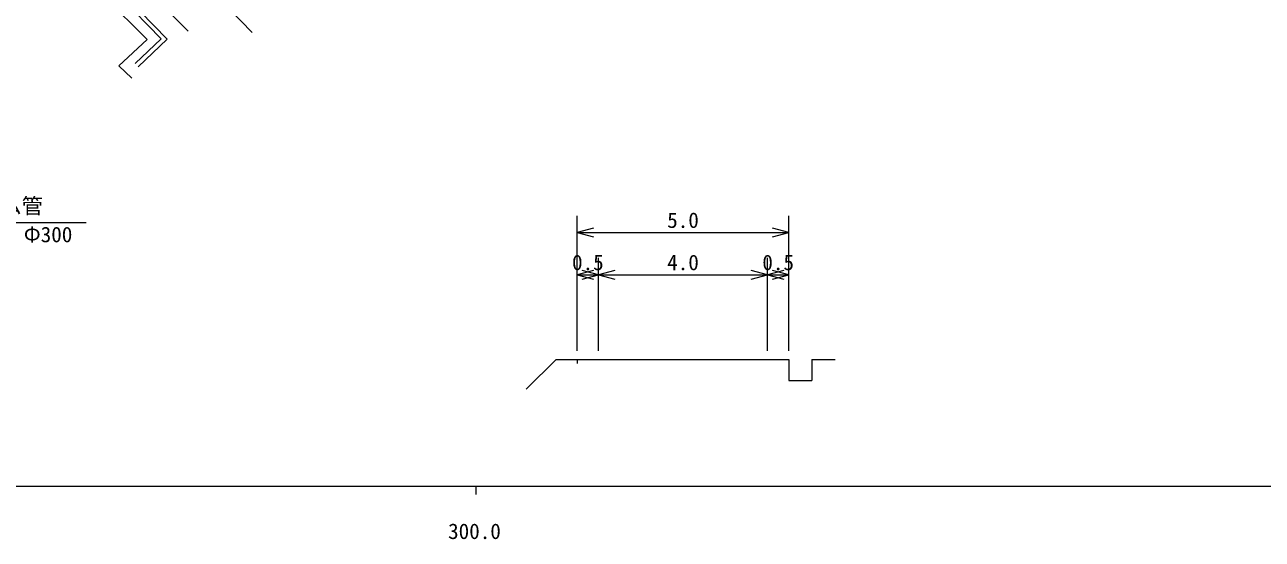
# Model space of a CAD drawing. Units: millimetres, scale not verified, with parts at other scales. Extents: x 40000 to 680000, y 20000 to 380000.
# Drawn here: x 314670 to 460986, y 198715 to 259590 of the extents above; entities that cross this region are included whole.
import ezdxf
from ezdxf.enums import TextEntityAlignment as Align

# ---------------------------------------------------------------- set-up
doc = ezdxf.new("R2010")
doc.units = ezdxf.units.MM
doc.header["$LTSCALE"] = 1000
for name, color, linetype, lineweight in [('M-BGD', 7, 'Continuous', 13), ('M-STR-HTXT', 7, 'Continuous', 13), ('M-TTL-BAND', 7, 'Continuous', 13)]:
    doc.layers.add(name, color=color, linetype=linetype, lineweight=lineweight)
doc.styles.add('ＭＳ ゴシック', font='')
doc.styles.get('ＭＳ ゴシック').set_extended_font_data('MS Gothic')

msp = doc.modelspace()

# ---------------------------------------------------------------- linework, layer by layer
at = {"layer": 'M-BGD'}
for p, q in [((309790, 279497), (330809, 257911)), ((310148, 279846), (331520, 257897)), ((334005, 258824), (312834, 279923)), ((308652, 278345), (329139, 257837)), ((329139, 257837), (325812, 254736)), ((330809, 257911), (327733, 254991)), ((331520, 257897), (328077, 254628)), ((325812, 254736), (327334, 253269))]:
    msp.add_line(p, q, dxfattribs=at)
at = {"layer": 'M-STR-HTXT'}
for p, q in [((316519, 284716), (341545, 258682)), ((302934, 236187), (321934, 236187)), ((380000, 221000), (380000, 237000)), ((405000, 221000), (405000, 237000)), ((381932, 235518), (380000, 235000)), ((380000, 235000), (405000, 235000)), ((380000, 235000), (381932, 234482)), ((405000, 235000), (403068, 235518)), ((403068, 234482), (405000, 235000)), ((380000, 221000), (380000, 232000)), ((382500, 221000), (382500, 232000)), ((402500, 221000), (402500, 232000)), ((405000, 221000), (405000, 232000)), ((381932, 230518), (380000, 230000)), ((380000, 230000), (382500, 230000)), ((380000, 230000), (381932, 229482)), ((382500, 230000), (380568, 230518)), ((380568, 229482), (382500, 230000)), ((384432, 230518), (382500, 230000)), ((382500, 230000), (402500, 230000)), ((382500, 230000), (384432, 229482)), ((402500, 230000), (400568, 230518)), ((400568, 229482), (402500, 230000)), ((404432, 230518), (402500, 230000)), ((402500, 230000), (405000, 230000)), ((402500, 230000), (404432, 229482)), ((405000, 230000), (403068, 230518)), ((403068, 229482), (405000, 230000)), ((377500, 220000), (373964, 216464)), ((377500, 220000), (380000, 220000)), ((380000, 220000), (382500, 220000)), ((380000, 220000), (380000, 219500)), ((382500, 220000), (402500, 220000)), ((402500, 220000), (405000, 220000)), ((405000, 220000), (405000, 217500)), ((407750, 220000), (410500, 220000)), ((407750, 220000), (407750, 217500)), ((405000, 217500), (407750, 217500))]:
    msp.add_line(p, q, dxfattribs=at)
at = {"layer": 'M-TTL-BAND'}
for p, q in [((40000, 205000), (579000, 205000)), ((368000, 205000), (368000, 204000))]:
    msp.add_line(p, q, dxfattribs=at)

# ---------------------------------------------------------------- texts
at = {"layer": 'M-STR-HTXT', "style": 'ＭＳ ゴシック'}
msp.add_text('ヒュ－ム管', height=1833, dxfattribs=at).set_placement((304309, 236687), align=Align.BOTTOM_LEFT)
for s, p in [('5.0', (392500, 235000)), ('0.5', (381250, 230000)), ('4.0', (392500, 230000)), ('0.5', (403750, 230000))]:
    msp.add_text(s, height=1833, dxfattribs=at).set_placement(p, align=Align.BOTTOM_CENTER)
msp.add_text('L= 8.4\u3000Φ300', height=1833, dxfattribs=at).set_placement((312434, 235687), align=Align.TOP_CENTER)
at = {"layer": 'M-TTL-BAND', "style": 'ＭＳ ゴシック'}
msp.add_text('300.0', height=1833, dxfattribs=at).set_placement((367844, 198195), align=Align.BOTTOM_CENTER)

doc.saveas('drawing.dxf')
